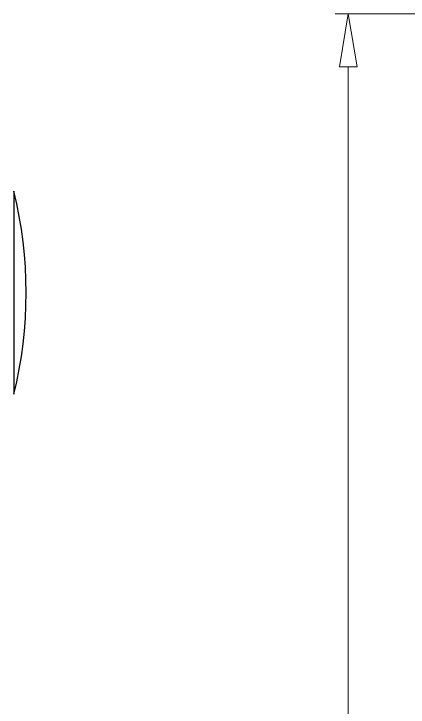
# Model space of a CAD drawing. Header units: millimetres. Extents: x 2243 to 2552, y 611 to 826.
# Drawn here: x 2370.42 to 2385.25, y 780.99 to 807.08 of the extents above; entities that cross this region are included whole.
import ezdxf

# ---------------------------------------------------------------- set-up
doc = ezdxf.new("R2010")
doc.units = ezdxf.units.MM
doc.layers.add('dim', color=82, linetype='Continuous', lineweight=9)
doc.styles.add('ROMAND', font='romand.shx', dxfattribs={"width": 0.75, "bigfont": 'gbcbig.shx'})
doc.dimstyles.new('YanXiu', dxfattribs={"dimtxt": 2.5, "dimasz": 2.2, "dimexe": 1, "dimexo": 0, "dimgap": 0.66, "dimtad": 0, "dimzin": 1, "dimdsep": 46, "dimtxsty": 'ROMAND', "dimblk": 'CLOSEDBLANK', "dimcen": 0, "dimclrd": 3, "dimclre": 3, "dimclrt": 7, "dimazin": 0, "dimtfac": 1, "dimtofl": 0, "dimtmove": 0, "dimatfit": 3, "dimldrblk": 'CLOSEDBLANK', "dimfxl": 0, "dimlwd": 5, "dimlwe": 5, "dimarcsym": 0})

# ---------------------------------------------------------------- blocks, each defined once
blk = doc.blocks.new('_ClosedBlank')
at = {"color": 0, "linetype": 'ByBlock', "lineweight": -2}
for p, q in [((-1, 0.1666666666666667), (0, 0)), ((-1, 0.1666666666666667), (-1, -0.1666666666666667)), ((0, 0), (-1, -0.1666666666666667))]:
    blk.add_line(p, q, dxfattribs=at)
blk = doc.blocks.new('*D30')
at = {"layer": 'Defpoints', "color": 0}
for p in [(3939.181793414354, 806.2216722265568), (3922.825872612409, 698.2223762895569), (3939.181822795906, 698.2223762895569)]:
    blk.add_point(p, dxfattribs=at)
at = {"layer": 'dim', "color": 3, "lineweight": 5}
for p, q in [((3939.181793414354, 806.2216722265568), (3922.326122612409, 806.2216722265568)), ((3922.825872612409, 804.2216722265568), (3922.825872612409, 757.2753456866283)), ((3922.825872612409, 700.2223762895569), (3922.825872612409, 747.1687028294855)), ((3939.181822795906, 698.2223762895569), (3922.326122612409, 698.2223762895569))]:
    blk.add_line(p, q, dxfattribs=at)
at = {"layer": 'dim', "color": 3, "lineweight": 5, "xscale": 2, "yscale": 2, "zscale": 2}
for p, rotation in [((3922.825872612409, 806.2216722265568), 90), ((3922.825872612409, 698.2223762895569), 270)]:
    blk.add_blockref('_ClosedBlank', p, dxfattribs=dict(at, rotation=rotation))
at = {"layer": 'dim', "color": 7, "insert": (3922.825872612409, 752.2220242580576), "char_height": 2.5, "attachment_point": 5, "rotation": 90, "style": 'ROMAND'}
blk.add_mtext('108.00', dxfattribs=at)
blk = doc.blocks.new('*u33')
at = {"layer": 'dim'}
dim = blk.add_linear_dim(base=(-39.65512522029712, -53.99964899224994), p1=(-23.29920441835156, 53.99964694475), p2=(-23.29917503679962, -53.99964899224994), angle=90, dimstyle='YanXiu', override={"dimtxt": 2.5, "dimasz": 2, "dimexe": 0.49975, "dimgap": 0.49975}, dxfattribs=at)
dim.commit()
dim.dimension.update_dxf_attribs({"geometry": '*D30', "text_midpoint": (-39.65512522029712, -1.023749291562126e-06), "insert": (-3962.480997832706, -752.2220252818069)})

msp = doc.modelspace()

# ---------------------------------------------------------------- linework, layer by layer
at = {"color": 7, "linetype": 'Continuous'}
msp.add_line((2370.424324883631, 800.4042844601936), (2370.424324883631, 792.7661755948934), dxfattribs=at)
msp.add_arc((2354.89587958623, 796.5852300275935), 15.9911785092, 346.1829417744024, 13.81705822559761, dxfattribs=at)

# ---------------------------------------------------------------- block references
msp.add_blockref('*u33', (2422.65884299043, 753.0852125102435))

doc.saveas('drawing.dxf')
